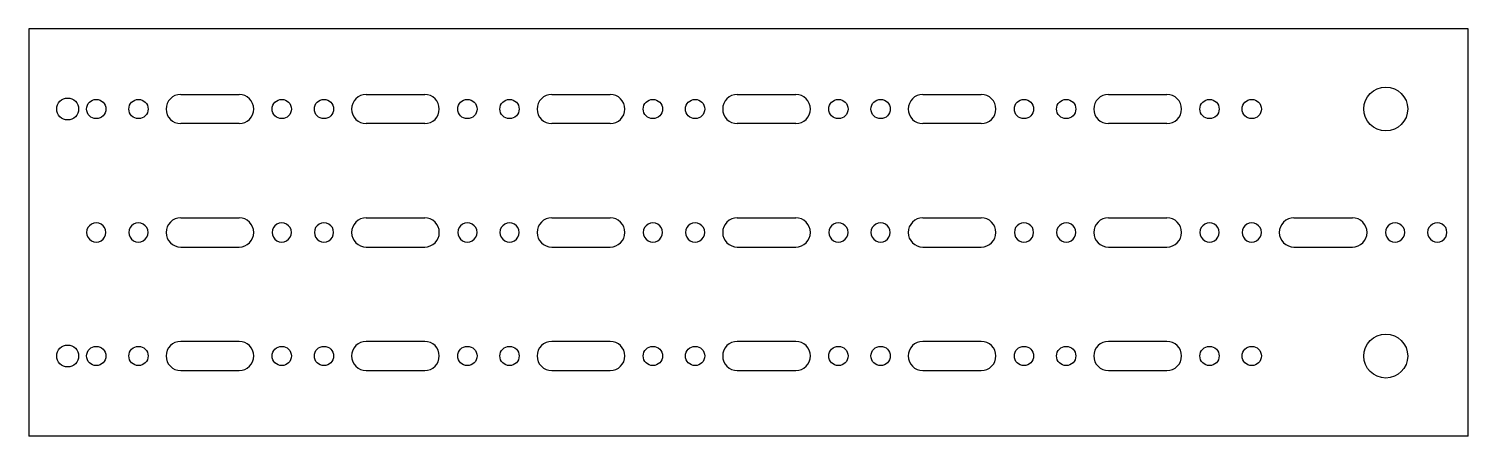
# Model space of a CAD drawing. Header units: inches. Extents: x -8.8 to 15.8, y -3.3 to 3.7.
import ezdxf

# ---------------------------------------------------------------- set-up
doc = ezdxf.new("R2010")
doc.units = ezdxf.units.IN
doc.header["$MEASUREMENT"] = 0

msp = doc.modelspace()

# ---------------------------------------------------------------- linework, layer by layer
at = {"color": 7, "linetype": 'Continuous', "lineweight": 25}
for p, q in [((15.826, 3.671), (-8.792, 3.671)), ((-8.792, 3.671), (-8.792, -3.307)), ((15.826, -3.307), (15.826, 3.671)), ((-6.194, 2.546), (-5.194, 2.546)), ((-3.021, 2.546), (-2.021, 2.546)), ((0.152, 2.546), (1.152, 2.546)), ((3.326, 2.546), (4.326, 2.546)), ((6.499, 2.546), (7.499, 2.546)), ((9.673, 2.546), (10.673, 2.546)), ((-5.194, 2.046), (-6.194, 2.046)), ((-2.021, 2.046), (-3.021, 2.046)), ((1.152, 2.046), (0.152, 2.046)), ((4.326, 2.046), (3.326, 2.046)), ((7.499, 2.046), (6.499, 2.046)), ((10.673, 2.046), (9.673, 2.046)), ((-6.194, 0.432), (-5.194, 0.432)), ((-3.021, 0.432), (-2.021, 0.432)), ((0.152, 0.432), (1.152, 0.432)), ((3.326, 0.432), (4.326, 0.432)), ((6.499, 0.432), (7.499, 0.432)), ((9.673, 0.432), (10.673, 0.432)), ((12.846, 0.432), (13.846, 0.432)), ((-6.194, -0.068), (-5.194, -0.068)), ((-3.021, -0.068), (-2.021, -0.068)), ((0.152, -0.068), (1.152, -0.068)), ((3.326, -0.068), (4.326, -0.068)), ((6.499, -0.068), (7.499, -0.068)), ((9.673, -0.068), (10.673, -0.068)), ((12.846, -0.068), (13.846, -0.068)), ((-5.194, -1.683), (-6.194, -1.683)), ((-2.021, -1.683), (-3.021, -1.683)), ((1.152, -1.683), (0.152, -1.683)), ((4.326, -1.683), (3.326, -1.683)), ((7.499, -1.683), (6.499, -1.683)), ((10.673, -1.683), (9.673, -1.683)), ((-6.194, -2.183), (-5.194, -2.183)), ((-3.021, -2.183), (-2.021, -2.183)), ((0.152, -2.183), (1.152, -2.183)), ((3.326, -2.183), (4.326, -2.183)), ((6.499, -2.183), (7.499, -2.183)), ((9.673, -2.183), (10.673, -2.183)), ((15.826, -3.307), (-8.792, -3.307))]:
    msp.add_line(p, q, dxfattribs=at)
for centre, radius in [((-8.127, 2.296), 0.187), ((14.417, 2.298), 0.375), ((-7.638, 2.296), 0.165), ((-6.916, 2.296), 0.165), ((-4.465, 2.296), 0.165), ((-3.743, 2.296), 0.165), ((-1.291, 2.296), 0.165), ((-0.57, 2.296), 0.165), ((1.882, 2.296), 0.165), ((2.604, 2.296), 0.165), ((5.055, 2.296), 0.165), ((5.777, 2.296), 0.165), ((8.229, 2.296), 0.165), ((8.951, 2.296), 0.165), ((11.402, 2.296), 0.165), ((12.124, 2.296), 0.165), ((14.417, -1.935), 0.375), ((-8.127, -1.933), 0.187), ((-7.638, -1.933), 0.165), ((-6.916, -1.933), 0.165), ((-4.465, -1.933), 0.165), ((-3.743, -1.933), 0.165), ((-1.291, -1.933), 0.165), ((-0.57, -1.933), 0.165), ((1.882, -1.933), 0.165), ((2.604, -1.933), 0.165), ((5.055, -1.933), 0.165), ((5.777, -1.933), 0.165), ((8.229, -1.933), 0.165), ((8.951, -1.933), 0.165), ((11.402, -1.933), 0.165), ((12.124, -1.933), 0.165)]:
    msp.add_circle(centre, radius, dxfattribs=at)
for centre, radius, start, end in [((-6.194, 2.296), 0.25, 90, 270), ((-5.194, 2.296), 0.25, 270, 90), ((-3.021, 2.296), 0.25, 90, 270), ((-2.021, 2.296), 0.25, 270, 90), ((0.152, 2.296), 0.25, 90, 270), ((1.152, 2.296), 0.25, 270, 90), ((3.326, 2.296), 0.25, 90, 270), ((4.326, 2.296), 0.25, 270, 90), ((6.499, 2.296), 0.25, 90, 270), ((7.499, 2.296), 0.25, 270, 90), ((9.673, 2.296), 0.25, 90, 270), ((10.673, 2.296), 0.25, 270, 90), ((-7.638, 0.182), 0.165, 359.985, 180.015), ((-6.916, 0.182), 0.165, 359.985, 180.015), ((-6.194, 0.182), 0.25, 90, 180.0099), ((-5.194, 0.182), 0.25, 359.9901, 90), ((-4.465, 0.182), 0.165, 359.985, 180.015), ((-3.743, 0.182), 0.165, 359.985, 180.015), ((-3.021, 0.182), 0.25, 90, 180.0099), ((-2.021, 0.182), 0.25, 359.9901, 90), ((-1.291, 0.182), 0.165, 359.985, 180.015), ((-0.57, 0.182), 0.165, 359.985, 180.015), ((0.152, 0.182), 0.25, 90, 180.0099), ((1.152, 0.182), 0.25, 359.9901, 90), ((1.882, 0.182), 0.165, 359.985, 180.015), ((2.604, 0.182), 0.165, 359.985, 180.015), ((3.326, 0.182), 0.25, 90, 180.0099), ((4.326, 0.182), 0.25, 359.9901, 90), ((5.055, 0.182), 0.165, 359.985, 180.015), ((5.777, 0.182), 0.165, 359.985, 180.015), ((6.499, 0.182), 0.25, 90, 180.0099), ((7.499, 0.182), 0.25, 359.9901, 90), ((8.229, 0.182), 0.165, 359.985, 180.015), ((8.951, 0.182), 0.165, 359.985, 180.015), ((9.673, 0.182), 0.25, 90, 180.0099), ((10.673, 0.182), 0.25, 359.9901, 90), ((11.402, 0.182), 0.165, 359.985, 180.015), ((12.124, 0.182), 0.165, 359.985, 180.015), ((12.846, 0.182), 0.25, 90, 180.0099), ((13.846, 0.182), 0.25, 359.9901, 90), ((14.576, 0.182), 0.165, 359.985, 180.015), ((15.298, 0.182), 0.165, 359.985, 180.015), ((-7.638, 0.182), 0.165, 179.985, 0.015), ((-6.916, 0.182), 0.165, 179.985, 0.015), ((-6.194, 0.182), 0.25, 179.9901, 270), ((-5.194, 0.182), 0.25, 270, 0.0099), ((-4.465, 0.182), 0.165, 179.985, 0.015), ((-3.743, 0.182), 0.165, 179.985, 0.015), ((-3.021, 0.182), 0.25, 179.9901, 270), ((-2.021, 0.182), 0.25, 270, 0.0099), ((-1.291, 0.182), 0.165, 179.985, 0.015), ((-0.57, 0.182), 0.165, 179.985, 0.015), ((0.152, 0.182), 0.25, 179.9901, 270), ((1.152, 0.182), 0.25, 270, 0.0099), ((1.882, 0.182), 0.165, 179.985, 0.015), ((2.604, 0.182), 0.165, 179.985, 0.015), ((3.326, 0.182), 0.25, 179.9901, 270), ((4.326, 0.182), 0.25, 270, 0.0099), ((5.055, 0.182), 0.165, 179.985, 0.015), ((5.777, 0.182), 0.165, 179.985, 0.015), ((6.499, 0.182), 0.25, 179.9901, 270), ((7.499, 0.182), 0.25, 270, 0.0099), ((8.229, 0.182), 0.165, 179.985, 0.015), ((8.951, 0.182), 0.165, 179.985, 0.015), ((9.673, 0.182), 0.25, 179.9901, 270), ((10.673, 0.182), 0.25, 270, 0.0099), ((11.402, 0.182), 0.165, 179.985, 0.015), ((12.124, 0.182), 0.165, 179.985, 0.015), ((12.846, 0.182), 0.25, 179.9901, 270), ((13.846, 0.182), 0.25, 270, 0.0099), ((14.576, 0.182), 0.165, 179.985, 0.015), ((15.298, 0.182), 0.165, 179.985, 0.015), ((-6.194, -1.933), 0.25, 90, 270), ((-5.194, -1.933), 0.25, 270, 90), ((-3.021, -1.933), 0.25, 90, 270), ((-2.021, -1.933), 0.25, 270, 90), ((0.152, -1.933), 0.25, 90, 270), ((1.152, -1.933), 0.25, 270, 90), ((3.326, -1.933), 0.25, 90, 270), ((4.326, -1.933), 0.25, 270, 90), ((6.499, -1.933), 0.25, 90, 270), ((7.499, -1.933), 0.25, 270, 90), ((9.673, -1.933), 0.25, 90, 270), ((10.673, -1.933), 0.25, 270, 90)]:
    msp.add_arc(centre, radius, start, end, dxfattribs=at)

doc.saveas('drawing.dxf')
